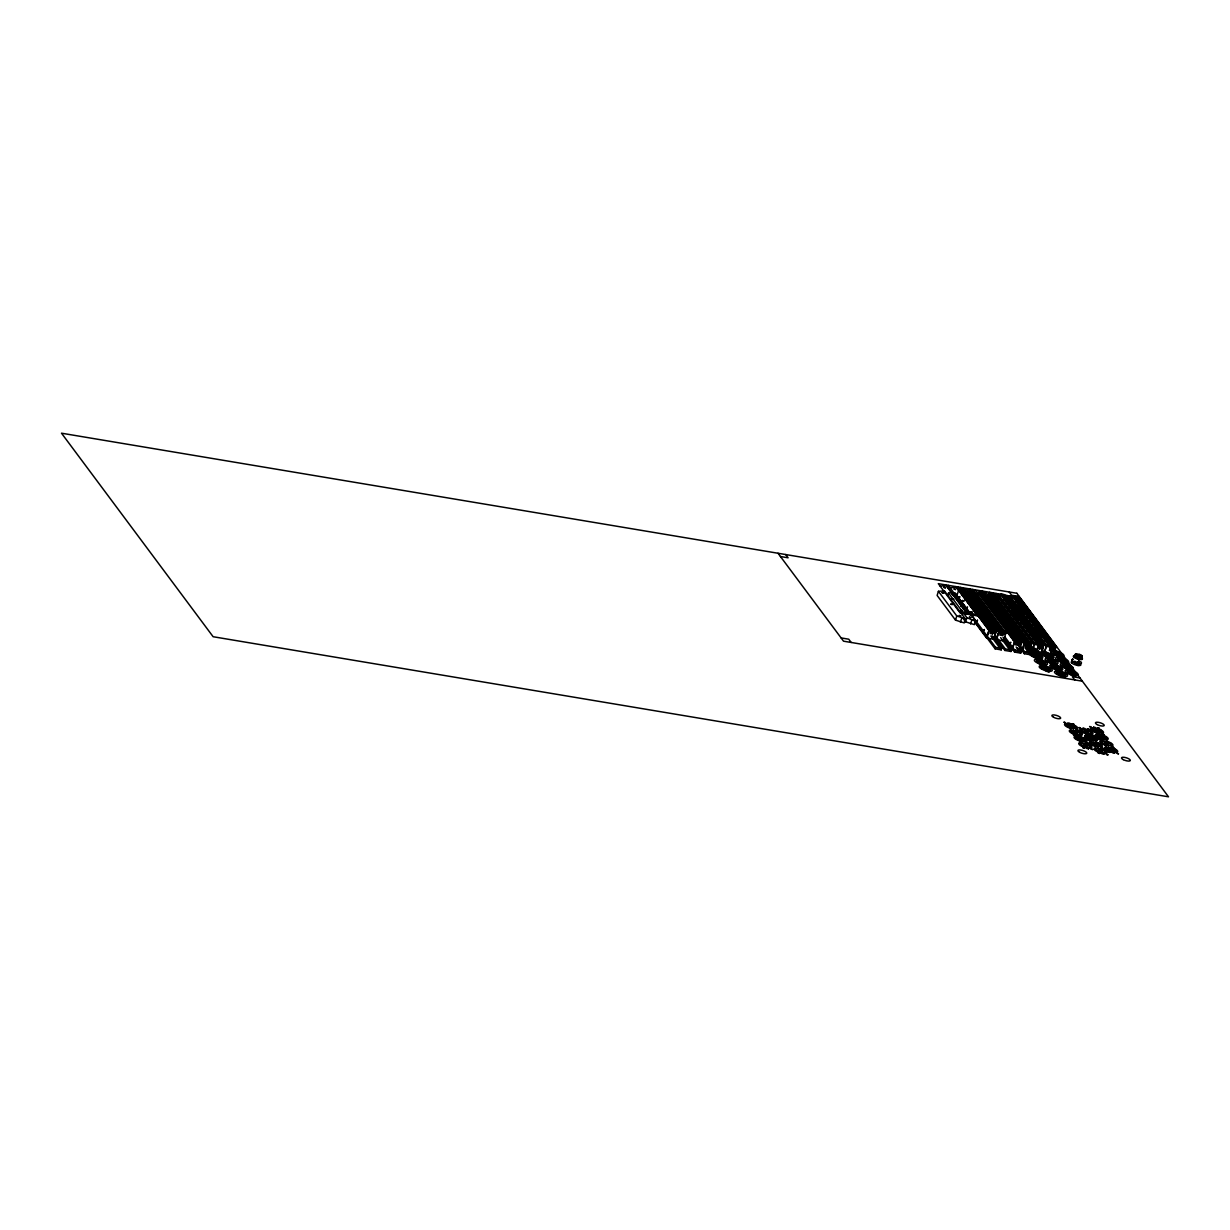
<?xml version="1.0" encoding="UTF-8"?>
<svg xmlns="http://www.w3.org/2000/svg" width="1230" height="1230" viewBox="0 0 1230 1230"><rect width="100%" height="100%" fill="white"/><g stroke="black" fill="none" stroke-linecap="round" stroke-linejoin="round"><path stroke-width="1.5" d="M1052.111 660.418L1051.25 660.126M1057.923 653.084L1056.155 652.331A3.675 1.153 17.1 0 1 1060.86 654.898A3.675 1.153 17.1 0 1 1055.125 654.037L1054.909 653.837M1062.643 659.434L1060.952 658.68A3.675 1.153 17.1 0 1 1065.58 661.248A3.675 1.153 17.1 0 1 1059.845 660.387L1059.63 660.172M1067.379 665.784L1065.734 665.03A3.675 1.153 17.1 0 1 1070.315 667.598A3.675 1.153 17.1 0 1 1064.58 666.737L1065.211 666.383M1072.114 672.134L1070.346 671.38A3.675 1.153 17.1 0 1 1075.051 673.948A3.675 1.153 17.1 0 1 1069.316 673.087L1068.194 672.057M1079.202 654.468L1075.758 653.699M991.718 631.682L991.211 631.098M1052.05 650.147L1052.05 649.225L1053.495 650.685L1055.402 649.471L1053.895 648.087M1046.515 653.776L1048.483 654.268M1060.706 672.825L1062.674 673.317M938.398 591.292L937.122 595.458L955.51 620.135L964.259 622.918L965.166 618.69L944.548 591L938.398 591.292L956.786 615.969L965.166 618.69M947.669 595.766L948.53 592.983L954.664 592.706L975.298 620.381L974.391 624.625L965.627 621.842L963.474 618.936M954.941 594.92L955.418 593.413L995.562 647.318L1001.681 648.333L1001.22 649.855L995.101 648.825L973.299 619.566M956.31 597.442L958.785 589.8L960.492 590.093L990.827 630.805L990.012 633.419L992.533 633.85L994.424 631.405L995.977 631.667L993.655 639.246L986.768 638.093L989.105 630.513L990.827 630.805M965.658 590.954L964.089 590.692L962.214 593.137L992.533 633.85M955.51 620.135L956.786 615.969M967.457 594.521L968.394 591.492L998.591 632.035L996.269 639.615L994.101 636.71M967.595 594.474L968.517 591.43L970.239 591.722L1000.574 632.435L999.759 635.049L1002.281 635.48L1004.172 633.035L1005.725 633.296M960.445 622.288L961.722 618.106M975.405 592.583L972.423 593.214L971.946 594.766L974.114 597.672M965.627 621.842L966.918 617.675L948.53 592.983M977.204 596.15L978.265 593.075L979.987 593.352L1016.38 642.214L1015.58 644.827L1018.086 645.243L1018.563 643.705L1021.53 643.075M970.578 623.979L971.854 619.812L975.298 620.381M985.153 594.228L982.17 594.859L981.694 596.396L1018.086 645.243M986.952 597.78L988.013 594.705L989.735 594.997L1026.128 643.844L1025.313 646.457L1027.834 646.888L1029.725 644.443L1031.278 644.705M994.886 595.858L991.918 596.489L991.442 598.026L1023.283 640.769M996.838 598.964L997.991 595.581L1002.004 596.243L1038.397 645.104L1037.351 648.471L1039.873 648.902L1041.764 646.457L1043.317 646.719L1041.118 654.252M1003.48 600.055L1003.957 598.503L1006.924 597.872M1008.877 600.978L1009.892 597.642L1046.161 646.334L1043.609 654.668L1041.333 651.623M1009 600.932L1010.03 597.596L1014.043 598.272L1050.435 647.118L1049.39 650.501L1051.911 650.916L1053.803 648.471L1055.355 648.733L1053.018 656.313L1043.855 654.791L1046.423 646.442L1050.435 647.118M995.101 648.825L995.562 647.318M1015.519 602.07L1017.41 599.625L1018.963 599.886M1003.403 639.185L1011.429 649.963L1010.968 651.485L1004.848 650.455L1005.31 648.948L994.993 635.08M1018.87 648.518L1021.177 651.608L1020.7 653.115L1014.596 652.1L1015.058 650.578L1004.726 636.71M1028.618 650.147L1030.925 653.238L1030.448 654.744L1024.344 653.73L1024.805 652.207L1020.208 646.042M1038.858 651.208L1041.81 655.052L1041.349 656.574L1035.23 655.544L1035.691 654.037L1031.97 650.439M1050.881 653.222L1053.849 657.081L1053.387 658.588L1047.268 657.573L1047.729 656.051L1044.285 651.423M1053.157 656.266L1055.494 648.687L1019.224 600.009M1071.883 660.11L1071.653 662.017M1071.699 661.74L1072.652 658.726M1071.514 662.678L1072.099 660.787M1077.434 658.773L1080.278 658.665L1078.326 657.45M1076.896 665.276L1077.941 662.201M1076.911 662.232L1078.064 662.432L1078.495 661.233M1078.818 659.957L1079.171 658.834M1078.541 663.493L1079.325 661.202M1078.756 663.6L1078.172 665.491L1077.111 665.215M1063.658 660.987L1064.365 661.556L1062.52 661.125M1068.393 667.337L1069.101 667.905L1067.21 667.429M1079.571 658.096L1078.433 658.219M1055.97 666.476L1057.938 666.968M1045.838 653.883L1046.515 653.699M1020.27 644.09L1020.316 645.566M1030.217 647.103L1030.202 645.504M966.842 593.613L965.104 592.968L966.872 593.537M984.584 596.258L986.368 596.796M986.276 596.919L984.584 596.381M1006.355 599.917L1008.154 600.44M988.92 623.241L987.183 622.611L988.951 623.164M1008.139 600.501L1006.371 600.025M998.698 624.763L996.915 624.271L998.698 624.794M1023.437 636.971L1025.22 637.509M1025.22 637.571L1023.452 637.094M1047.514 641.015L1049.298 641.537L1047.499 641.091M1029.894 649.379L1029.095 649.517L1031.955 650.578M1034.661 655.713L1033.861 655.728M1039.365 662.078L1038.597 662.078M1044.101 668.443L1043.363 668.413M1075.558 657.174L1076.85 657.097M1059.368 673.779L1058.569 673.902L1061.413 674.963M1032.739 652.161L1035.091 652.915M1035.03 653.038L1032.708 652.331M1037.459 658.511L1039.827 659.265M1039.688 659.418L1037.428 658.65M1048.006 657.496L1050.374 658.25M1042.194 664.861L1044.562 665.615M1050.297 658.373L1047.975 657.666M1044.501 665.738L1042.164 665M1052.742 663.846L1055.109 664.6M1055.033 664.723L1052.696 663.985M1063.274 662.847L1065.641 663.585L1063.243 662.939M1057.462 670.196L1059.83 670.95M1059.691 671.103L1057.446 670.365M1068.009 669.197L1070.377 669.935L1069.024 669.981A6.842 2.137 17.1 0 1 1078.095 674.87A6.842 2.137 17.1 0 1 1067.594 673.471A6.842 2.137 17.1 0 1 1069.024 670.043L1068.009 669.397M1066.241 667.152L1064.58 666.691A3.675 1.153 17.1 0 1 1065.611 664.984L1065.487 665.046M1073.867 725.7L1075.451 726.192L1073.836 725.777M1090.672 731.619L1089.119 731.143L1090.718 731.527M1099.682 730.02L1101.25 730.512L1099.666 730.128M1095.392 737.969L1093.901 737.37L1095.453 737.877M1088.058 744.75L1089.642 745.242L1088.058 744.888M1104.432 736.539L1105.985 736.862L1104.402 736.478M1100.051 744.35L1098.621 743.72L1100.173 744.227M1110.598 743.335L1109.168 742.705L1110.721 743.212M1104.863 750.669L1103.356 750.069L1104.909 750.577M1115.395 749.654L1113.857 749.178L1115.456 749.562M943.748 587.264L945.393 587.755M945.347 587.879L943.733 587.402M942.119 592.568L943.764 593.075M943.733 593.168L942.103 592.706M955.464 589.585L953.896 588.939L955.526 589.462M952.235 594.274L953.865 594.874L952.251 594.428M952.235 598.656L953.88 599.164L952.266 598.856M952.205 604.591L950.59 604.099L952.251 604.468M963.966 600.978L962.337 600.471L964.013 600.855M960.738 605.667L962.383 606.159M962.244 606.313L960.722 605.806M960.722 610.065L962.383 610.557L960.722 610.203M960.692 615.984L959.077 615.477L960.738 615.861M970.854 611.756L972.484 612.356L970.839 611.864M970.839 617.66L969.255 617.045L970.87 617.568M1065.318 722.748L1063.827 722.148L1065.364 722.64M1073.713 724.163L1072.176 723.671L1073.759 724.04M1071.93 728.145L1073.498 728.621M1073.483 728.714L1071.93 728.283M1079.079 727.499L1080.617 728.068L1079.064 727.622M1076.927 729.913L1078.495 730.389M1078.464 730.497L1076.896 730.02M1074.713 735.479L1073.283 734.848L1074.836 735.34M1089.611 726.484L1091.179 726.961L1089.611 726.623M1078.187 735.094L1076.696 734.479L1078.233 734.971M1088.904 729.528L1087.489 728.883L1089.027 729.375M1098.006 727.899L1099.559 728.468L1097.99 728.022M1082.907 741.444L1081.37 740.952L1082.969 741.321M1097.744 732.48L1099.297 733.049L1097.76 732.634M1093.716 735.848L1092.225 735.233L1093.762 735.725M1088.535 740.199L1090.103 740.675L1088.519 740.337M1086.382 742.613L1087.95 743.089M1091.917 739.937L1093.501 740.306M1087.904 743.212L1086.413 742.812M1093.455 740.429L1091.948 739.999M1102.741 734.249L1104.309 734.71L1102.726 734.371M1084.245 748.148L1082.754 747.548L1084.291 748.04M1087.566 747.825L1086.105 747.302L1087.689 747.671M1099.082 739.184L1100.65 739.661L1099.113 739.368M1102.48 738.83L1104.048 739.292L1102.464 738.953M1091.118 748.978L1092.686 749.439M1092.563 749.593L1091.118 749.132M1098.19 746.779L1096.653 746.318L1098.236 746.656M1107.215 745.18L1108.753 745.749L1107.215 745.334M1103.172 748.547L1101.68 747.932L1103.233 748.424M1099.512 753.498L1098.021 752.883L1099.559 753.375M1102.91 753.129L1101.388 752.668L1102.972 753.006M1113.719 747.533L1112.227 746.933L1113.765 747.41M1108.538 751.884L1110.09 752.452L1108.553 752.053M1111.935 751.53L1113.488 752.099L1111.935 751.653M1107.907 754.897L1106.37 754.405L1107.953 754.774M1118.454 753.882L1116.963 753.283L1118.501 753.759M1033.461 649.778L1034.599 649.886M1038.197 656.128L1039.335 656.236M1048.744 655.129L1049.928 655.098L1048.452 654.36M1042.932 662.493L1044.07 662.586M1053.464 661.479L1054.602 661.571M1047.652 668.843L1048.79 668.936M1064.012 660.464L1065.149 660.556M1058.2 667.829L1059.384 667.798L1057.908 667.06M1080.57 655.482L1081.708 655.59M1079.925 657.573L1081.062 657.666M1062.935 674.178L1064.119 674.148L1062.643 673.425M1043.547 651.208L1045.254 651.623A3.167 0.984 17.1 0 0 1047.514 652.715M1054.079 650.193L1055.786 650.609A3.167 0.984 17.1 0 0 1058.046 651.716M1083.107 728.114L1084.814 728.529A3.167 0.984 17.1 0 0 1087.074 729.621A6.842 2.137 17.1 0 1 1092.425 732.419A6.842 2.137 17.1 0 1 1091.671 734.433A3.167 0.984 17.1 0 0 1093.163 736.447A6.842 2.137 17.1 0 1 1096.407 740.783A3.167 0.984 17.1 0 0 1097.898 742.797A6.842 2.137 17.1 0 1 1101.127 747.133A3.167 0.984 17.1 0 0 1102.633 749.147A6.842 2.137 17.1 0 1 1107.031 752.037A6.842 2.137 17.1 0 1 1104.924 753.575A3.167 0.984 17.1 0 0 1103.879 754.113M1093.655 727.099L1095.361 727.514A3.167 0.984 17.1 0 0 1097.621 728.606A6.842 2.137 17.1 0 1 1102.956 731.404A6.842 2.137 17.1 0 1 1102.218 733.418A3.167 0.984 17.1 0 0 1103.71 735.432A6.842 2.137 17.1 0 1 1106.939 739.768A3.167 0.984 17.1 0 0 1108.445 741.782A6.842 2.137 17.1 0 1 1111.674 746.133A3.167 0.984 17.1 0 0 1113.165 748.132A6.842 2.137 17.1 0 1 1117.578 751.023A6.842 2.137 17.1 0 1 1115.456 752.56A3.167 0.984 17.1 0 0 1114.426 753.098M1054.909 653.714L1055.74 653.684L1054.033 653.038M1059.645 660.064L1060.475 660.033L1058.769 659.388M1074.313 662.647L1075.666 664M1048.944 672.01L1047.253 671.58A3.167 0.984 17.1 0 0 1045.008 670.473M1074.682 676.362L1073.067 675.9A3.167 0.984 17.1 0 0 1070.823 674.793M1088.504 748.916L1086.905 748.532A3.167 0.984 17.1 0 0 1084.583 747.379A6.842 2.137 17.1 0 1 1079.294 744.596A6.842 2.137 17.1 0 1 1080.048 742.582A3.167 0.984 17.1 0 0 1078.556 740.583A6.842 2.137 17.1 0 1 1075.328 736.232A3.167 0.984 17.1 0 0 1073.821 734.233A6.842 2.137 17.1 0 1 1070.592 729.882A3.167 0.984 17.1 0 0 1069.085 727.883A6.842 2.137 17.1 0 1 1064.688 725.008A6.842 2.137 17.1 0 1 1066.748 723.455A3.167 0.984 17.1 0 0 1067.778 722.902L1069.547 723.194A3.167 0.984 17.1 0 0 1071.807 724.286A6.842 2.137 17.1 0 1 1077.157 727.084A6.842 2.137 17.1 0 1 1076.404 729.098A3.167 0.984 17.1 0 0 1077.895 731.112A6.842 2.137 17.1 0 1 1081.124 735.448A3.167 0.984 17.1 0 0 1082.631 737.462A6.842 2.137 17.1 0 1 1085.859 741.798A3.167 0.984 17.1 0 0 1087.351 743.812A6.842 2.137 17.1 0 1 1091.763 746.702A6.842 2.137 17.1 0 1 1089.642 748.24A3.167 0.984 17.1 0 0 1088.611 748.778M1103.802 754.236L1102.095 753.821A3.167 0.984 17.1 0 0 1099.851 752.714A6.842 2.137 17.1 0 1 1094.562 749.931A6.842 2.137 17.1 0 1 1095.33 747.932A3.167 0.984 17.1 0 0 1093.824 745.918A6.842 2.137 17.1 0 1 1090.595 741.582A3.167 0.984 17.1 0 0 1089.088 739.568A6.842 2.137 17.1 0 1 1085.859 735.217A3.167 0.984 17.1 0 0 1084.368 733.218A6.842 2.137 17.1 0 1 1079.971 730.343A6.842 2.137 17.1 0 1 1082.031 728.79A3.167 0.984 17.1 0 0 1083.046 728.237M1114.319 753.237L1112.643 752.806A3.167 0.984 17.1 0 0 1110.398 751.699A6.842 2.137 17.1 0 1 1105.093 748.916A6.842 2.137 17.1 0 1 1105.862 746.918A3.167 0.984 17.1 0 0 1104.371 744.903A6.842 2.137 17.1 0 1 1101.127 740.568A3.167 0.984 17.1 0 0 1099.635 738.554A6.842 2.137 17.1 0 1 1096.407 734.218A3.167 0.984 17.1 0 0 1094.9 732.204A6.842 2.137 17.1 0 1 1090.503 729.329A6.842 2.137 17.1 0 1 1092.563 727.776A3.167 0.984 17.1 0 0 1093.578 727.222M1077.48 657.881L1075.881 657.496L1077.495 658.542M1037.797 655.405L1039.381 656.113M1058.968 653.361L1060.46 654.099M1053.157 660.725L1054.648 661.448M1063.689 659.711L1065.195 660.449M1080.248 654.744L1081.754 655.467M1068.424 666.06L1069.931 666.798M1073.16 672.41L1074.651 673.148M1065.303 724.224L1066.825 724.716M1066.748 724.87L1065.288 724.424M1070.023 730.574L1071.561 731.066M1071.468 731.22L1069.992 730.743M1080.57 729.575L1082.108 730.051L1080.555 729.774M1091.118 728.56L1092.64 729.036M1074.759 736.924L1076.296 737.416M1092.563 729.19L1091.072 728.729M1076.204 737.57L1074.743 737.124M1085.306 735.924L1086.828 736.401L1085.26 736.078M1095.838 734.91L1097.375 735.386M1079.494 743.274L1081.016 743.766M1097.314 735.525L1095.838 735.11M1080.97 743.904L1079.448 743.443M1090.026 742.274L1091.564 742.751M1091.471 742.905L1089.98 742.397M1100.573 741.26L1102.111 741.736M1102.019 741.89L1100.543 741.429M1094.762 748.624L1096.299 749.101L1094.731 748.778M1105.309 747.609L1106.831 748.086M1106.754 748.24L1105.263 747.779M1046.161 655.575L1044.624 655.037A3.675 1.153 17.1 0 0 1050.312 655.913A3.675 1.153 17.1 0 0 1045.608 653.299A3.675 1.153 17.1 0 0 1044.578 655.052L1043.47 654.022M1056.739 654.468L1055.171 654.022A3.675 1.153 17.1 0 1 1056.155 652.284L1056.063 652.331M1061.475 660.818L1059.968 660.387A3.675 1.153 17.1 0 1 1060.89 658.634L1060.752 658.696M1078.018 655.836L1075.297 654.375M1070.93 673.517L1069.423 673.087A3.675 1.153 17.1 0 1 1070.346 671.334L1070.192 671.411M1057.954 652.93L1059.015 653.253M1041.595 661.294L1044.116 662.463M1052.142 660.279L1053.203 660.618M1062.689 659.28L1063.75 659.603M1079.233 654.298L1080.309 654.621M1067.409 665.63L1068.486 665.953M1072.145 671.98L1073.206 672.303M1036.659 656.928L1033.861 655.898M1047.191 655.913L1046.207 655.636M1057.739 654.913L1056.724 654.591M1041.38 663.278L1038.581 662.247M1051.958 662.263L1049.421 661.402A3.675 1.153 17.1 0 0 1055.048 662.263A3.675 1.153 17.1 0 0 1050.343 659.649A3.675 1.153 17.1 0 0 1049.313 661.402L1048.191 660.372M1062.397 661.263L1061.459 660.941M1079.048 656.266L1078.018 655.974M1078.387 658.373L1077.388 658.081M1056.662 668.628L1054.033 667.706A3.675 1.153 17.1 0 0 1059.768 668.613L1058.246 667.967M1067.194 667.613L1066.195 667.29M1071.93 673.963L1070.946 673.671M1039.796 660.664A3.675 1.153 17.1 0 1 1044.501 663.278A3.675 1.153 17.1 0 1 1038.766 662.417A3.675 1.153 17.1 0 1 1039.796 660.664L1041.564 661.386M1044.378 667.075L1048.836 668.812M1059.645 672.41L1060.706 672.749M1038.52 657.251L1036.675 656.743M1043.163 663.616L1041.441 663.139M1053.787 662.586L1051.973 662.124M1047.991 669.95L1043.271 668.536M1058.523 668.936L1056.678 668.443M1063.289 675.27L1061.413 674.793M1074.882 673.994L1073.098 673.656L1073.867 674.132M1043.901 653.345L1045.777 653.914M1054.448 652.331L1055.97 652.484M1059.168 658.68L1060.706 658.834M1042.825 667.06L1044.378 667.229M1063.904 665.03L1065.78 665.599M1058.092 672.395L1059.614 672.549M1068.639 671.38L1070.192 671.565M1038.243 656.282L1039.642 656.851A3.675 1.153 17.1 0 1 1034.03 656.067A3.675 1.153 17.1 0 1 1035.076 654.298L1037.936 655.267M1050.112 655.959L1047.207 655.744M1060.644 654.944L1057.785 654.76M1054.848 662.309L1053.111 662.001L1053.864 662.447M1065.411 661.294L1063.781 660.864M1081.939 656.328L1079.079 656.144M1081.201 658.419L1079.694 657.973M1059.568 668.659L1057.969 668.228M1070.115 667.659L1068.516 667.213M940.028 585.987L946.423 585.741M950.16 587.679L956.556 587.433M1009.538 595.812L1014.289 596.535L1051.65 646.688L1046.515 645.642L1009.507 595.95M1044.716 645.489L1040.918 644.889M1056.755 647.503L1052.957 646.918M1028.218 648.533L1029.618 648.794M1032.908 655.006L1034.353 655.144M1043.486 653.868L1044.885 654.145M1054.033 652.853L1055.509 653.022L1054.433 652.484M1048.221 660.218L1049.62 660.495M1058.753 659.219L1060.168 659.48M1075.312 654.237L1076.711 654.498M1074.666 656.313L1076.158 656.482M1052.957 666.568L1054.356 666.845M1063.489 665.568L1064.98 665.722L1063.889 665.184M1057.677 672.918L1059.092 673.194M1068.224 671.918L1069.623 672.18M1060.414 654.206L1059.276 654.114L1060.721 654.821M1069.854 666.921L1068.747 666.814L1070.177 667.521M1074.482 673.287L1073.498 673.133L1074.912 673.871M1076.388 657.143L1075.558 657.297M1039.073 661.494L1037.659 661.386L1039.335 661.955M1043.747 667.859L1042.41 667.767L1044.055 668.305M1033.2 650.193L1034.876 650.609L1033.646 650.009M1037.936 656.543L1039.488 656.989M1047.391 669.243L1049.098 669.551A3.675 1.153 17.1 0 1 1043.501 668.766A3.675 1.153 17.1 0 1 1044.531 667.014A3.675 1.153 17.1 0 1 1049.236 669.627L1047.714 668.982M1078.064 662.432L1078.464 661.217M1009.999 596.273L1020.131 598.118M1056.216 647.026L1046.807 645.458L1055.94 646.842M1073.667 674.286L1071.991 673.825M1076.819 656.359L1076.035 656.021M1076.865 655.79L1077.695 656.144M780.45 556.514L788.092 557.79L785.663 554.53M1019.286 596.519L1011.644 595.243L1009.215 591.984M959.354 587.909L966.242 589.062M975.99 590.692L969.102 589.539L999.175 630.129M985.722 592.322L978.849 591.169L1014.996 639.908M988.597 592.814L995.47 593.952M998.345 594.444L1007.508 595.981M1019.547 597.995L1010.384 596.458L1046.515 645.197M967.041 613.416L958.416 610.664M977.173 615.123L968.548 612.356M980.202 616.338L960.138 612.971L938.306 583.666L996.961 593.49L1034.568 643.966L1013.997 640.523L1008.308 632.897L988.566 629.576L956.648 586.741M989.689 628.622L996.561 629.775M999.437 630.252L1006.309 631.405M1000.574 632.435L998.852 632.143L996.515 639.723L1003.388 640.876L1005.863 633.25L975.651 592.706M1015.242 640.015L1022.115 641.168M1024.99 641.66L1031.862 642.813M1034.737 643.29L1043.901 644.827L1007.77 596.089M1038.397 645.104L1034.384 644.428L1031.816 652.761L1040.995 654.298L1043.317 646.719L1007.186 597.98M1016.38 642.214L1014.658 641.922L1012.321 649.502L1019.209 650.655L1021.669 643.029L985.399 594.336M1026.128 643.844L1024.406 643.551L1022.069 651.131L1028.957 652.284L1031.417 644.658L995.147 595.966M1005.31 648.948L1011.429 649.963M1015.058 650.578L1021.177 651.608M1024.805 652.207L1030.925 653.238M1035.691 654.037L1041.81 655.052M1047.729 656.051L1053.849 657.081M841.105 637.924L848.746 639.2L851.175 642.46M1079.94 677.945L1072.299 676.654L1074.728 679.913M1082.369 681.189L843.534 641.184L778.021 553.254M1012.92 639.785L1013.981 640.23M1053.649 661.694L1054.909 662.186M1076.834 663.016L1077.864 663.616M966.918 617.675L971.854 619.812M1034.43 655.052L1033.4 654.345L1035.199 654.36A3.675 1.153 17.1 0 1 1039.765 656.928M1054.433 666.737L1053.403 666.03L1055.97 666.399M1075.589 661.832L1074.728 661.171M1007.724 595.612L1003.557 594.736L1041.702 645.888M1034.599 655.59L1032.954 655.067M1054.602 667.29L1052.926 666.721M1074.713 656.528L1076.327 657.035M1048.852 655.313L1050.174 655.836M1043.04 662.678C1046.269 663.846 1041.426 662.432 1043.317 663.462M1063.043 674.363C1066.256 675.47 1061.367 674.117 1063.32 675.147M1044.977 654.037L1043.916 653.514M1069.7 672.072L1068.655 671.565M1039.166 661.402L1038.12 660.695L1039.596 660.833M1059.168 673.087L1058.077 672.549M1075.112 655.974L1076.142 656.436M1059.338 673.64L1057.692 673.102M1065.149 666.276L1063.473 665.707M1059.168 658.834L1060.245 659.372M1042.809 667.213L1043.901 667.752M1082 656.19L1080.617 655.621M1051.25 660.049L1048.637 659.695L1049.697 660.387M1029.864 649.24L1028.218 648.717M1079.971 657.712L1081.37 658.281M1064.058 660.602L1065.457 661.171M1075.743 653.883L1076.803 654.391M1029.695 648.702L1028.664 647.995L1034.645 649.763M1014.535 597.365L1013.028 595.981L1016.118 596.489L1054.095 647.457L1051.004 646.934L1050.574 645.735M1002.496 595.351L1000.989 593.952L1004.08 594.474L1042.056 645.443L1038.966 644.92L1038.535 643.721M1041.856 646.073L1043.363 647.457L1041.456 648.656L1039.95 647.272M1042.425 647.518L1041.871 648.902M1056.816 647.349L1019.824 597.688L1015.596 596.765L1053.741 647.903M1019.793 598.103L1056.078 646.796M1017.41 599.625L1053.803 648.471M1014.689 597.534L1050.482 645.566M1015.995 600.517L1052.388 649.363M1016.057 601.086L1051.835 649.117M1020.07 608.173L1024.621 614.277M1034.845 628.023L1040.534 635.649M1049.636 647.856L1051.911 650.916M1007.785 595.658L1044.777 645.335M1049.943 653.976L1053.387 658.588M1005.371 597.611L1041.764 646.457M1002.665 595.52L1038.443 643.551M1003.957 598.503L1040.349 647.349M1004.018 599.072L1039.796 647.103M1043.824 652.946L1047.268 657.573M1011.444 610.741L1015.995 616.845M1037.597 645.842L1039.873 648.902M998.207 594.49L1034.476 643.167M997.853 595.628L1034.138 644.305L1031.57 652.653L1029.295 649.609M995.731 594.075L1032.001 642.752M1037.905 651.962L1040.196 655.037M992.226 592.706L1029.833 643.182M993.333 595.597L1029.725 644.443M989.704 592.276L1027.311 642.752M991.918 596.489L1028.311 645.335M988.459 592.86L1024.728 641.537M1030.632 649.394L1035.23 655.544M1025.559 643.828L1027.834 646.888M987.875 594.751L1024.159 643.444L1021.823 651.024L1019.547 647.979M985.983 592.445L1022.253 641.122M1027.004 650.132L1030.448 654.744M982.478 591.077L1020.085 641.553M983.585 593.967L1019.978 642.813M979.956 590.646L1017.564 641.122M982.17 594.859L1018.563 643.705M1018.594 646.027L1024.344 653.73M976.236 590.8L1014.412 641.799L1012.075 649.394L1003.004 637.217M1017.072 647.564L1019.332 650.609M1016.118 646.949L1020.7 653.115M972.73 589.431L1004.28 631.774L1001.758 631.344L970.224 589.016M973.837 592.322L1004.172 633.035M972.423 593.214L1002.758 633.927M976.282 600.578L986.03 613.662M987.121 615.123L1002.281 635.48M1004.264 638.232L1014.596 652.1M966.488 589.17L996.7 629.714M965.904 591.077L996.115 631.62L993.779 639.2L991.626 636.294M1000.636 637.617L1010.968 651.485M962.998 587.802L994.532 630.144L992.01 629.714L960.476 587.387M964.089 590.692L994.424 631.405M962.69 591.584L993.01 632.297M958.37 587.033L989.443 628.499M994.517 636.602L1004.848 650.455M958.647 589.846L988.859 630.39L986.522 637.986L974.652 622.057M956.986 587.863L977.004 614.723M955.695 586.587L977.527 615.892M992.502 636.018L1001.681 648.333M990.888 635.987L1001.22 649.855M948.238 585.326L970.086 614.646M958.385 599.548L960.676 602.623M946.854 586.157L966.872 613.032M945.562 584.88L967.41 614.201M1017.871 599.717L1017.441 598.503L1015.534 599.717L1015.965 600.917M1005.833 597.703L1005.402 596.489L1003.495 597.703L1003.926 598.902M1054.664 667.367L1053.941 667.644A3.675 1.153 17.1 0 1 1055.079 665.999A3.675 1.153 17.1 0 1 1059.768 668.613M1074.851 676.193A3.167 0.984 17.1 0 1 1075.896 675.654M1073.606 671.226A3.167 0.984 17.1 0 1 1072.114 669.228M1068.87 664.877A3.167 0.984 17.1 0 1 1067.379 662.878M1064.15 658.527A3.167 0.984 17.1 0 1 1062.643 656.528M1054.018 650.316A3.167 0.984 17.1 0 1 1053.003 650.87M1055.34 655.298A3.167 0.984 17.1 0 1 1056.831 657.312M1060.076 661.648A3.167 0.984 17.1 0 1 1061.567 663.662M1064.796 667.998A3.167 0.984 17.1 0 1 1066.302 670.012M1065.349 676.669A3.167 0.984 17.1 0 0 1064.304 677.207L1062.612 676.977A3.167 0.984 17.1 0 0 1060.291 675.808M1063.058 672.241A3.167 0.984 17.1 0 1 1061.567 670.227M1058.338 665.891A3.167 0.984 17.1 0 1 1056.831 663.877M1053.603 659.541A3.167 0.984 17.1 0 1 1052.111 657.527M1043.47 651.331A3.167 0.984 17.1 0 1 1042.456 651.885M1044.793 656.313A3.167 0.984 17.1 0 1 1046.3 658.327M1049.528 662.663A3.167 0.984 17.1 0 1 1051.02 664.677M1054.264 669.012A3.167 0.984 17.1 0 1 1055.755 671.027M1049.036 671.872A3.167 0.984 17.1 0 1 1050.082 671.334M1047.791 666.906A3.167 0.984 17.1 0 1 1046.3 664.892M1043.055 660.556A3.167 0.984 17.1 0 1 1041.564 658.542M1038.335 654.206A3.167 0.984 17.1 0 1 1036.829 652.192M1032.231 647.38A3.167 0.984 17.1 0 1 1029.971 646.288L1028.265 645.873A3.167 0.984 17.1 0 1 1027.188 646.549M1029.525 650.977A3.167 0.984 17.1 0 1 1031.017 652.976M1034.261 657.327A3.167 0.984 17.1 0 1 1035.752 659.326M1038.981 663.677A3.167 0.984 17.1 0 1 1040.488 665.676M1080.54 661.648A5.012 1.568 17.1 0 1 1079.755 663.662A5.012 1.568 17.1 0 1 1073.16 661.694A5.012 1.568 17.1 0 1 1073.221 659.48M1080.432 656.974A4.797 1.507 17.1 0 1 1081.278 659.572A4.797 1.507 17.1 0 1 1074.251 657.527A4.797 1.507 17.1 0 1 1075.727 655.605M1080.509 656.728A4.382 1.368 17.1 0 1 1081.109 659.019A4.382 1.368 17.1 0 1 1074.82 657.235A4.382 1.368 17.1 0 1 1075.681 655.375M1080.017 663.585A5.012 1.568 17.1 0 1 1079.048 665.553A5.012 1.568 17.1 0 1 1072.422 663.493A5.012 1.568 17.1 0 1 1072.837 661.356M1076.988 662.094A5.012 1.568 17.1 0 1 1078.818 662.862M959.292 597.703L959.846 596.627L959.308 597.611M966.934 607.958L967.533 606.928L966.949 607.866M976.881 621.304L977.466 620.258L976.881 621.304M983.8 630.59L984.323 629.499L983.8 630.498M1010.322 643.305L1010.783 642.198L1010.337 643.213M1069.131 725.715L1073.129 726.93L1069.193 725.608M1073.867 732.065L1077.849 733.28L1073.928 731.958M1078.587 738.415L1082.585 739.63L1078.618 738.354M1083.322 744.765L1087.32 745.98L1083.384 744.657M1084.399 731.066L1088.396 732.265L1084.399 731.066M1089.134 737.416L1093.132 738.615L1089.15 737.354M1093.87 743.766L1097.852 744.965L1093.885 743.704M1094.946 730.051L1098.944 731.25L1094.946 730.051M1098.59 750.115L1102.587 751.315L1098.621 750.054M1099.666 736.401L1103.664 737.6L1099.666 736.401M1104.402 742.751L1108.399 743.95L1104.402 742.751M1109.137 749.101L1113.135 750.3L1109.137 749.101M974.852 594.597L976.605 595.228L974.852 594.597M994.347 597.872L996.1 598.487L994.378 597.841M1018.425 601.901L1020.177 602.515L1018.486 601.87M1013.72 635.31L1015.473 635.925L1013.735 635.295M1035.491 638.97L1037.259 639.585L1035.522 638.939M1058.569 656.466L1060.906 657.235L1058.646 656.436M1078.618 732.035L1080.14 732.619L1078.618 732.035M1083.353 738.384L1084.875 738.969L1083.43 738.354M1087.228 733.464L1088.75 734.064L1087.258 733.449M963.736 589.724L961.829 590.923L993.363 633.265L995.285 632.066L963.736 589.724M973.484 591.353L971.577 592.568L1003.111 634.895L1005.018 633.696L973.484 591.353M983.231 592.983L981.325 594.198L1018.917 644.674L1020.839 643.459L983.231 592.983M992.979 594.628L991.057 595.827L1028.664 646.304L1030.571 645.104L992.979 594.628M997.53 593.783L1034.461 643.598L1039.611 644.674L1002.25 594.521L997.53 593.783M1016.872 593.275L61.5 433.191L213.128 636.725L1168.5 796.809L1016.872 593.275M1038.658 659.357L1038.566 659.326A6.842 2.137 17.1 0 0 1037.028 662.786A6.842 2.137 17.1 0 0 1047.545 664.2A6.842 2.137 17.1 0 0 1038.504 659.357M1064.38 663.662L1064.288 663.631A6.842 2.137 17.1 0 0 1062.843 667.106A6.842 2.137 17.1 0 0 1073.36 668.52A6.842 2.137 17.1 0 0 1064.319 663.693M1063.889 666.829A4.797 1.507 17.1 0 0 1071.376 667.952A4.797 1.507 17.1 0 0 1065.242 664.538A4.797 1.507 17.1 0 0 1063.889 666.829M1068.624 673.179A4.797 1.507 17.1 0 0 1076.112 674.301A4.797 1.507 17.1 0 0 1069.977 670.888A4.797 1.507 17.1 0 0 1068.624 673.179M1059.153 660.479A4.797 1.507 17.1 0 0 1066.656 661.602A4.797 1.507 17.1 0 0 1060.506 658.188A4.797 1.507 17.1 0 0 1059.153 660.479M1054.433 654.129A4.797 1.507 17.1 0 0 1061.92 655.252A4.797 1.507 17.1 0 0 1055.771 651.838A4.797 1.507 17.1 0 0 1054.433 654.129M1043.886 655.144A4.797 1.507 17.1 0 0 1051.373 656.266A4.797 1.507 17.1 0 0 1045.239 652.853A4.797 1.507 17.1 0 0 1043.886 655.144M1048.621 661.494A4.797 1.507 17.1 0 0 1056.109 662.616A4.797 1.507 17.1 0 0 1049.974 659.203A4.797 1.507 17.1 0 0 1048.621 661.494M1058.769 674.101A3.675 1.153 17.1 0 0 1064.504 674.963A3.675 1.153 17.1 0 0 1059.799 672.349A3.675 1.153 17.1 0 0 1058.769 674.101M1058.077 674.194A4.797 1.507 17.1 0 0 1065.564 675.316A4.797 1.507 17.1 0 0 1059.43 671.903A4.797 1.507 17.1 0 0 1058.077 674.194M1053.357 667.844A4.797 1.507 17.1 0 0 1060.844 668.966A4.797 1.507 17.1 0 0 1054.694 665.553A4.797 1.507 17.1 0 0 1053.357 667.844M1038.074 662.509A4.797 1.507 17.1 0 0 1045.562 663.631A4.797 1.507 17.1 0 0 1039.427 660.202A4.797 1.507 17.1 0 0 1038.074 662.509M1042.809 668.859A4.797 1.507 17.1 0 0 1050.297 669.981A4.797 1.507 17.1 0 0 1044.162 666.552A4.797 1.507 17.1 0 0 1042.809 668.859M1033.338 656.159A4.797 1.507 17.1 0 0 1040.841 657.281A4.797 1.507 17.1 0 0 1034.691 653.853A4.797 1.507 17.1 0 0 1033.338 656.159M1029.31 649.717A3.675 1.153 17.1 0 0 1035.045 650.578A3.675 1.153 17.1 0 0 1030.34 647.949A3.675 1.153 17.1 0 0 1029.31 649.717M1028.618 649.809A4.797 1.507 17.1 0 0 1036.106 650.931A4.797 1.507 17.1 0 0 1029.971 647.503A4.797 1.507 17.1 0 0 1028.618 649.809M1027.557 650.07A6.842 2.137 17.1 0 0 1038.074 651.5A6.842 2.137 17.1 0 0 1029.049 646.657A6.842 2.137 17.1 0 0 1027.557 650.07M1058.108 660.756A6.842 2.137 17.1 0 0 1068.624 662.171A6.842 2.137 17.1 0 0 1059.583 657.343A6.842 2.137 17.1 0 0 1058.108 660.756M1041.779 669.151A6.842 2.137 17.1 0 0 1052.28 670.535A6.842 2.137 17.1 0 0 1043.209 665.707A6.842 2.137 17.1 0 0 1041.779 669.151M1053.372 654.406A6.842 2.137 17.1 0 0 1063.889 655.821A6.842 2.137 17.1 0 0 1054.863 650.993A6.842 2.137 17.1 0 0 1053.372 654.406M1032.293 656.436A6.842 2.137 17.1 0 0 1042.809 657.85A6.842 2.137 17.1 0 0 1033.769 653.007A6.842 2.137 17.1 0 0 1032.293 656.436M1042.825 655.421A6.842 2.137 17.1 0 0 1053.357 656.835A6.842 2.137 17.1 0 0 1044.332 652.008A6.842 2.137 17.1 0 0 1042.825 655.421M1057.047 674.486A6.842 2.137 17.1 0 0 1067.548 675.87A6.842 2.137 17.1 0 0 1058.477 671.042A6.842 2.137 17.1 0 0 1057.047 674.486M1052.296 668.121A6.842 2.137 17.1 0 0 1062.812 669.535A6.842 2.137 17.1 0 0 1053.772 664.707A6.842 2.137 17.1 0 0 1052.296 668.121M1047.56 661.771A6.842 2.137 17.1 0 0 1058.092 663.185A6.842 2.137 17.1 0 0 1049.052 658.358A6.842 2.137 17.1 0 0 1047.56 661.771M1123.282 759.633A4.597 1.43 17.1 0 0 1130.309 760.555A4.597 1.43 17.1 0 0 1124.205 757.311A4.597 1.43 17.1 0 0 1123.282 759.633M1079.694 752.33A4.597 1.43 17.1 0 0 1086.736 753.252A4.597 1.43 17.1 0 0 1080.617 750.008A4.597 1.43 17.1 0 0 1079.694 752.33M1053.603 717.29A4.597 1.43 17.1 0 0 1060.629 718.212A4.597 1.43 17.1 0 0 1054.525 714.984A4.597 1.43 17.1 0 0 1053.603 717.29M1097.175 724.593A4.597 1.43 17.1 0 0 1104.202 725.516A4.597 1.43 17.1 0 0 1098.098 722.287A4.597 1.43 17.1 0 0 1097.175 724.593M1093.977 731.035A4.828 1.507 17.1 0 0 1101.511 732.158A4.828 1.507 17.1 0 0 1095.33 728.729A4.828 1.507 17.1 0 0 1093.977 731.035M1098.713 737.385A4.828 1.507 17.1 0 0 1106.231 738.507A4.828 1.507 17.1 0 0 1100.066 735.079A4.828 1.507 17.1 0 0 1098.713 737.385M1108.168 750.085A4.828 1.507 17.1 0 0 1115.702 751.223A4.828 1.507 17.1 0 0 1109.537 747.779A4.828 1.507 17.1 0 0 1108.168 750.085M1103.448 743.735A4.828 1.507 17.1 0 0 1110.967 744.857A4.828 1.507 17.1 0 0 1104.801 741.429A4.828 1.507 17.1 0 0 1103.448 743.735M1068.163 726.715A4.828 1.507 17.1 0 0 1075.697 727.837A4.828 1.507 17.1 0 0 1069.531 724.409A4.828 1.507 17.1 0 0 1068.163 726.715M1072.898 733.065A4.828 1.507 17.1 0 0 1080.417 734.187A4.828 1.507 17.1 0 0 1074.251 730.758A4.828 1.507 17.1 0 0 1072.898 733.065M1082.354 745.764A4.828 1.507 17.1 0 0 1089.888 746.887A4.828 1.507 17.1 0 0 1083.722 743.458A4.828 1.507 17.1 0 0 1082.354 745.764M1077.634 739.415A4.828 1.507 17.1 0 0 1085.152 740.537A4.828 1.507 17.1 0 0 1078.987 737.108A5.212 1.63 17.1 0 0 1077.388 739.445A5.212 1.63 17.1 0 0 1085.536 740.66A5.212 1.63 17.1 0 0 1078.848 736.955A4.828 1.507 17.1 0 0 1077.634 739.415M1092.901 744.75A4.828 1.507 17.1 0 0 1100.42 745.872A4.828 1.507 17.1 0 0 1094.254 742.443A4.828 1.507 17.1 0 0 1092.901 744.75M1097.637 751.1A4.828 1.507 17.1 0 0 1105.155 752.222A4.828 1.507 17.1 0 0 1098.99 748.793A4.828 1.507 17.1 0 0 1097.637 751.1M1088.166 738.4A4.828 1.507 17.1 0 0 1095.699 739.522A4.828 1.507 17.1 0 0 1089.534 736.094A4.828 1.507 17.1 0 0 1088.166 738.4M1083.446 732.05A4.828 1.507 17.1 0 0 1090.964 733.172A4.828 1.507 17.1 0 0 1084.798 729.744A4.828 1.507 17.1 0 0 1083.446 732.05M1072.652 733.095A5.212 1.63 17.1 0 0 1080.801 734.31A5.212 1.63 17.1 0 0 1074.128 730.605A5.212 1.63 17.1 0 0 1072.652 733.095M1107.938 750.115A5.212 1.63 17.1 0 0 1116.071 751.346A5.212 1.63 17.1 0 0 1109.399 747.625A5.212 1.63 17.1 0 0 1107.938 750.115M1082.123 745.795A5.212 1.63 17.1 0 0 1090.257 747.01A5.212 1.63 17.1 0 0 1083.584 743.304A5.212 1.63 17.1 0 0 1082.123 745.795M1067.932 726.746A5.212 1.63 17.1 0 0 1076.066 727.96A5.212 1.63 17.1 0 0 1069.393 724.255A5.212 1.63 17.1 0 0 1067.932 726.746M1093.731 731.066A5.212 1.63 17.1 0 0 1101.88 732.296A5.212 1.63 17.1 0 0 1095.207 728.575A5.212 1.63 17.1 0 0 1093.731 731.066M1103.202 743.766A5.212 1.63 17.1 0 0 1111.351 744.996A5.212 1.63 17.1 0 0 1104.663 741.275A5.212 1.63 17.1 0 0 1103.202 743.766M1098.467 737.416A5.212 1.63 17.1 0 0 1106.616 738.646A5.212 1.63 17.1 0 0 1099.943 734.925A5.212 1.63 17.1 0 0 1098.467 737.416M1092.655 744.78A5.212 1.63 17.1 0 0 1100.804 745.995A5.212 1.63 17.1 0 0 1094.131 742.29A5.212 1.63 17.1 0 0 1092.655 744.78M1097.391 751.13A5.212 1.63 17.1 0 0 1105.539 752.36A5.212 1.63 17.1 0 0 1098.851 748.64A5.212 1.63 17.1 0 0 1097.391 751.13M1087.935 738.431A5.212 1.63 17.1 0 0 1096.068 739.645A5.212 1.63 17.1 0 0 1089.396 735.94A5.212 1.63 17.1 0 0 1087.935 738.431M1083.199 732.081A5.212 1.63 17.1 0 0 1091.333 733.295A5.212 1.63 17.1 0 0 1084.66 729.59A5.212 1.63 17.1 0 0 1083.199 732.081"/></g></svg>
